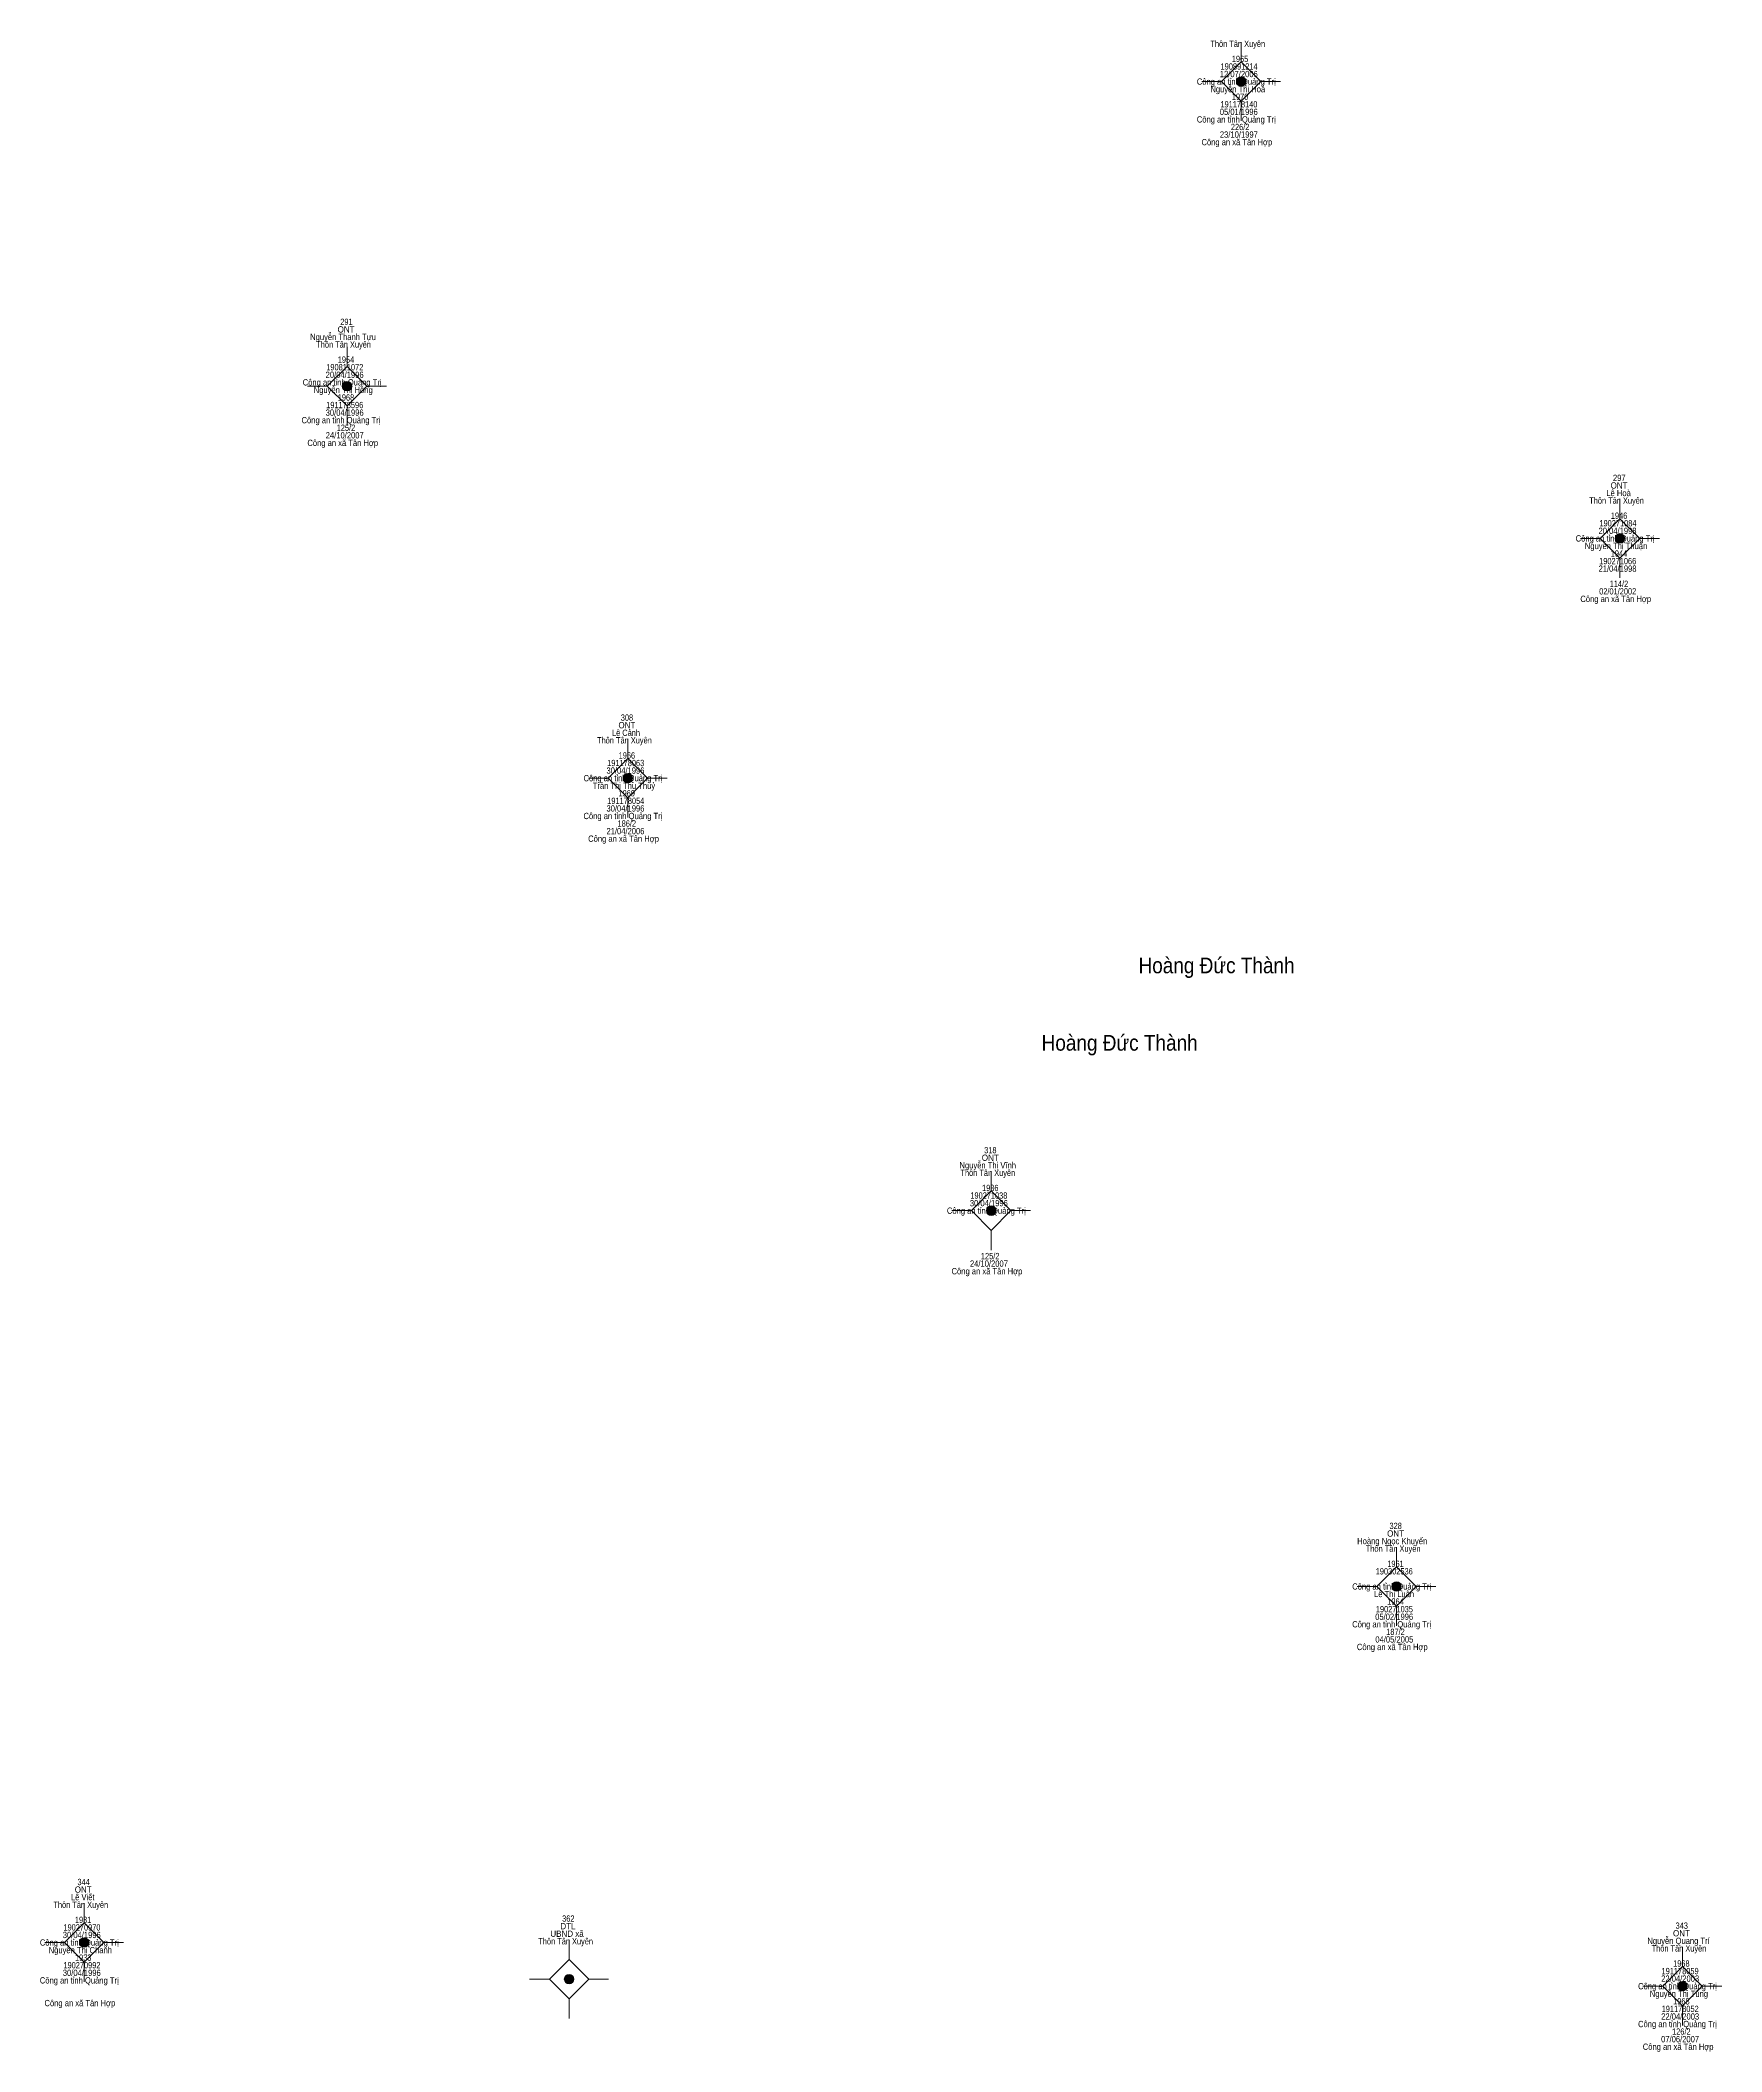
# Model space of a CAD drawing. Header units: metres. Extents: x 550999 to 552168, y 1840994 to 1841978.
# Drawn here: x 551331.4 to 551438.1, y 1841011.8 to 1841139.4 of the extents above; entities that cross this region are included whole.
import ezdxf
from ezdxf.enums import TextEntityAlignment as Align

# ---------------------------------------------------------------- set-up
doc = ezdxf.new("R2010")
doc.units = ezdxf.units.M
doc.header["$LTSCALE"] = 0.16
doc.layers.add('11', color=7, linetype='Continuous', lineweight=13)
doc.layers.add('15', color=7, linetype='Continuous')

msp = doc.modelspace()

# ---------------------------------------------------------------- hatches: boundary and pattern name
at = {"layer": '11'}
for points in [[(551407.8595, 1841136.8, 1), (551407.2595, 1841136.8, 1)], [(551351.1195, 1841117.48, 1), (551350.5195, 1841117.48, 1)], [(551431.8995, 1841107.82, 1), (551431.2995, 1841107.82, 1)], [(551368.9395, 1841092.61, 1), (551368.3395, 1841092.61, 1)], [(551391.9995, 1841065.17, 1), (551391.3995, 1841065.17, 1)], [(551417.7195, 1841041.33, 1), (551417.1195, 1841041.33, 1)], [(551334.4395, 1841018.74, 1), (551333.8395, 1841018.74, 1)], [(551365.2095, 1841016.42, 1), (551364.6095, 1841016.42, 1)], [(551435.8595, 1841015.97, 1), (551435.2595, 1841015.97, 1)]]:
    msp.add_hatch(color=256, dxfattribs=at).paths.add_polyline_path(points)

# ---------------------------------------------------------------- linework, layer by layer
for p, q in [((551407.56, 1841139.3), (551407.56, 1841138.05)), ((551406.31, 1841136.8), (551405.06, 1841136.8)), ((551410.06, 1841136.8), (551408.81, 1841136.8)), ((551407.56, 1841135.55), (551407.56, 1841134.3)), ((551350.82, 1841119.98), (551350.82, 1841118.73)), ((551349.57, 1841117.48), (551348.32, 1841117.48)), ((551353.32, 1841117.48), (551352.07, 1841117.48)), ((551350.82, 1841116.23), (551350.82, 1841114.98)), ((551431.6, 1841110.32), (551431.6, 1841109.07)), ((551430.35, 1841107.82), (551429.1, 1841107.82)), ((551434.1, 1841107.82), (551432.85, 1841107.82)), ((551431.6, 1841106.57), (551431.6, 1841105.32)), ((551368.64, 1841095.11), (551368.64, 1841093.86)), ((551367.39, 1841092.61), (551366.14, 1841092.61)), ((551371.14, 1841092.61), (551369.89, 1841092.61)), ((551368.64, 1841091.36), (551368.64, 1841090.11)), ((551391.7, 1841067.67), (551391.7, 1841066.42)), ((551390.45, 1841065.17), (551389.2, 1841065.17)), ((551394.2, 1841065.17), (551392.95, 1841065.17)), ((551391.7, 1841063.92), (551391.7, 1841062.67)), ((551417.42, 1841043.83), (551417.42, 1841042.58)), ((551416.17, 1841041.33), (551414.92, 1841041.33)), ((551419.92, 1841041.33), (551418.67, 1841041.33)), ((551417.42, 1841040.08), (551417.42, 1841038.83)), ((551334.14, 1841021.24), (551334.14, 1841019.99)), ((551332.89, 1841018.74), (551331.64, 1841018.74)), ((551336.64, 1841018.74), (551335.39, 1841018.74)), ((551364.91, 1841018.92), (551364.91, 1841017.67)), ((551334.14, 1841017.49), (551334.14, 1841016.24)), ((551435.56, 1841018.47), (551435.56, 1841017.22)), ((551363.66, 1841016.42), (551362.41, 1841016.42)), ((551367.41, 1841016.42), (551366.16, 1841016.42)), ((551364.91, 1841015.17), (551364.91, 1841013.92)), ((551434.31, 1841015.97), (551433.06, 1841015.97)), ((551438.06, 1841015.97), (551436.81, 1841015.97)), ((551435.56, 1841014.72), (551435.56, 1841013.47))]:
    msp.add_line(p, q, dxfattribs=at)
for points in [[(551407.56, 1841138.05), (551406.31, 1841136.8), (551407.56, 1841135.55), (551408.81, 1841136.8)], [(551350.82, 1841118.73), (551349.57, 1841117.48), (551350.82, 1841116.23), (551352.07, 1841117.48)], [(551431.6, 1841109.07), (551430.35, 1841107.82), (551431.6, 1841106.57), (551432.85, 1841107.82)], [(551368.64, 1841093.86), (551367.39, 1841092.61), (551368.64, 1841091.36), (551369.89, 1841092.61)], [(551391.7, 1841066.42), (551390.45, 1841065.17), (551391.7, 1841063.92), (551392.95, 1841065.17)], [(551417.42, 1841042.58), (551416.17, 1841041.33), (551417.42, 1841040.08), (551418.67, 1841041.33)], [(551334.14, 1841019.99), (551332.89, 1841018.74), (551334.14, 1841017.49), (551335.39, 1841018.74)], [(551364.91, 1841017.67), (551363.66, 1841016.42), (551364.91, 1841015.17), (551366.16, 1841016.42)], [(551435.56, 1841017.22), (551434.31, 1841015.97), (551435.56, 1841014.72), (551436.81, 1841015.97)]]:
    msp.add_lwpolyline(points, close=True, dxfattribs=at)
for centre in [(551407.5595, 1841136.8), (551350.8195, 1841117.48), (551431.5995, 1841107.82), (551368.6395, 1841092.61), (551391.6995, 1841065.17), (551417.4195, 1841041.33), (551334.1395, 1841018.74), (551364.9095, 1841016.42), (551435.5595, 1841015.97)]:
    msp.add_circle(centre, 0.3, dxfattribs=at)

# ---------------------------------------------------------------- texts
at = {"layer": '15'}
for s, height, width, p in [('Thôn Tân Xuyên', 0.4, 0.85, (551407.345, 1841139)), ('12/07/2006', 0.4, 0.9, (551407.41, 1841137.08)), ('190891214', 0.4, 0.85, (551407.43, 1841137.56)), ('1965', 0.4, 0.85, (551407.49, 1841138.04)), ('Công an tỉnh Quảng Trị', 0.4, 0.9, (551407.25, 1841136.6)), ('Nguyễn Thị Hoà', 0.4, 0.9, (551407.345, 1841136.12)), ('1970', 0.4, 0.85, (551407.495, 1841135.64)), ('05/01/1996', 0.4, 0.9, (551407.41, 1841134.68)), ('191178140', 0.4, 0.85, (551407.42, 1841135.16)), ('Công an tỉnh Quảng Trị', 0.4, 0.9, (551407.25, 1841134.2)), ('23/10/1997', 0.4, 0.9, (551407.415, 1841133.24)), ('226/2', 0.4, 0.85, (551407.495, 1841133.72)), ('Công an xã Tân Hợp', 0.4, 0.9, (551407.29, 1841132.76)), ('Nguyễn Thanh Tựu', 0.4, 0.9, (551350.57, 1841120.4)), ('ONT', 0.4, 0.95, (551350.76, 1841120.88)), ('291', 0.4, 0.8, (551350.785, 1841121.36)), ('Thôn Tân Xuyên', 0.4, 0.85, (551350.605, 1841119.92)), ('20/04/1996', 0.4, 0.9, (551350.67, 1841118)), ('190811072', 0.4, 0.85, (551350.68, 1841118.48)), ('1954', 0.4, 0.85, (551350.755, 1841118.96)), ('Công an tỉnh Quảng Trị', 0.4, 0.9, (551350.51, 1841117.52)), ('Nguyễn Thị Hồng', 0.4, 0.9, (551350.58, 1841117.04)), ('1968', 0.4, 0.85, (551350.755, 1841116.56)), ('Công an tỉnh Quảng Trị ', 0.4, 0.9, (551350.505, 1841115.12)), ('30/04/1996', 0.4, 0.9, (551350.67, 1841115.6)), ('191178596', 0.4, 0.85, (551350.675, 1841116.08)), ('24/10/2007', 0.4, 0.9, (551350.675, 1841114.16)), ('125/2', 0.4, 0.85, (551350.755, 1841114.64)), ('Công an xã Tân Hợp', 0.4, 0.9, (551350.55, 1841113.68)), ('297', 0.4, 0.9, (551431.555, 1841111.46)), ('Thôn Tân Xuyên', 0.4, 0.85, (551431.385, 1841110.02)), ('Lê Hoà', 0.4, 0.9, (551431.51, 1841110.5)), ('ONT', 0.4, 0.95, (551431.54, 1841110.98)), ('1946', 0.4, 0.85, (551431.54, 1841109.06)), ('Công an tỉnh Quảng Trị', 0.4, 0.9, (551431.29, 1841107.62)), ('20/04/1998', 0.4, 0.9, (551431.445, 1841108.1)), ('190271084', 0.4, 0.85, (551431.47, 1841108.58)), ('Nguyễn Thị Thuận', 0.4, 0.9, (551431.35, 1841107.14)), ('1944', 0.4, 0.85, (551431.535, 1841106.66)), ('21/04/1998', 0.4, 0.9, (551431.445, 1841105.7)), ('190271066', 0.4, 0.85, (551431.455, 1841106.18)), ('Công an xã Tân Hợp', 0.4, 0.9, (551431.33, 1841103.78)), ('02/01/2002', 0.4, 0.85, (551431.455, 1841104.26)), ('114/2', 0.4, 0.85, (551431.535, 1841104.74)), ('308', 0.4, 0.85, (551368.585, 1841096.25)), ('Thôn Tân Xuyên', 0.4, 0.85, (551368.425, 1841094.81)), ('Lê Cảnh', 0.4, 0.85, (551368.525, 1841095.29)), ('ONT', 0.4, 0.95, (551368.58, 1841095.77)), ('1966', 0.4, 0.85, (551368.58, 1841093.85)), ('Công an tỉnh Quảng Trị', 0.4, 0.9, (551368.33, 1841092.41)), ('30/04/1996', 0.4, 0.9, (551368.49, 1841092.89)), ('191178063', 0.4, 0.85, (551368.505, 1841093.37)), ('Trần Thị Thu Thuỷ', 0.4, 0.9, (551368.395, 1841091.93)), ('191178054', 0.4, 0.85, (551368.51, 1841090.97)), ('1969', 0.4, 0.85, (551368.57, 1841091.45)), ('Công an tỉnh Quảng Trị', 0.4, 0.9, (551368.33, 1841090.01)), ('30/04/1996', 0.4, 0.9, (551368.49, 1841090.49)), ('Công an xã Tân Hợp', 0.4, 0.9, (551368.37, 1841088.57)), ('21/04/2006', 0.4, 0.9, (551368.49, 1841089.05)), ('186/2', 0.4, 0.85, (551368.575, 1841089.53)), ('Hoàng Đức Thành', 1, 0.9, (551406, 1841080.23)), ('Hoàng Đức Thành', 1, 0.9, (551399.85, 1841075.32)), ('Nguyễn Thị Vĩnh', 0.4, 0.9, (551391.48, 1841067.85)), ('ONT', 0.4, 0.95, (551391.64, 1841068.33)), ('318', 0.4, 0.85, (551391.645, 1841068.81)), ('Thôn Tân Xuyên', 0.4, 0.85, (551391.485, 1841067.37)), ('30/04/1996', 0.4, 0.9, (551391.55, 1841065.45)), ('190271038', 0.4, 0.85, (551391.55, 1841065.93)), ('1936', 0.4, 0.85, (551391.64, 1841066.41)), ('Công an tỉnh Quảng Trị', 0.4, 0.9, (551391.39, 1841064.97)), ('24/10/2007', 0.4, 0.9, (551391.555, 1841061.61)), ('125/2', 0.4, 0.85, (551391.635, 1841062.09)), ('Công an xã Tân Hợp', 0.4, 0.9, (551391.43, 1841061.13)), ('328', 0.4, 0.85, (551417.365, 1841044.97)), ('Hoàng Ngọc Khuyến', 0.4, 0.9, (551417.145, 1841044.01)), ('ONT', 0.4, 0.95, (551417.36, 1841044.49)), ('Thôn Tân Xuyên', 0.4, 0.85, (551417.205, 1841043.53)), ('1961', 0.4, 0.8, (551417.355, 1841042.57)), ('Công an tỉnh Quảng Trị', 0.4, 0.9, (551417.11, 1841041.13)), ('190302536', 0.4, 0.85, (551417.275, 1841042.09)), ('Lê Thị Luân', 0.4, 0.9, (551417.265, 1841040.65)), ('1964', 0.4, 0.85, (551417.355, 1841040.17)), ('Công an tỉnh Quảng Trị', 0.4, 0.9, (551417.11, 1841038.73)), ('05/02/1996', 0.4, 0.9, (551417.27, 1841039.21)), ('190271035', 0.4, 0.85, (551417.285, 1841039.69)), ('Công an xã Tân Hợp', 0.4, 0.9, (551417.15, 1841037.29)), ('04/05/2005', 0.4, 0.9, (551417.28, 1841037.77)), ('187/2', 0.4, 0.85, (551417.355, 1841038.25)), ('344', 0.4, 0.85, (551334.105, 1841022.38)), ('Thôn Tân Xuyên', 0.4, 0.85, (551333.925, 1841020.94)), ('Lê Viết', 0.4, 0.9, (551334.05, 1841021.42)), ('ONT', 0.4, 0.95, (551334.08, 1841021.9)), ('190270970', 0.4, 0.85, (551334, 1841019.5)), ('1931', 0.4, 0.8, (551334.075, 1841019.98)), ('DTL', 0.4, 0.95, (551364.84, 1841019.58)), ('362', 0.4, 0.85, (551364.865, 1841020.06)), ('343', 0.4, 0.85, (551435.52, 1841019.61)), ('Công an tỉnh Quảng Trị', 0.4, 0.9, (551333.83, 1841018.54)), ('Nguyễn Thị Chanh', 0.4, 0.9, (551333.895, 1841018.06)), ('30/04/1996', 0.4, 0.9, (551333.99, 1841019.02)), ('Thôn Tân Xuyên', 0.4, 0.85, (551364.695, 1841018.62)), ('UBND xã', 0.4, 0.95, (551364.785, 1841019.1)), ('Nguyễn Quang Trí', 0.4, 0.9, (551435.315, 1841018.65)), ('Thôn Tân Xuyên', 0.4, 0.85, (551435.345, 1841018.17)), ('ONT', 0.4, 0.95, (551435.5, 1841019.13)), ('190270992', 0.4, 0.85, (551334, 1841017.1)), ('1933', 0.4, 0.85, (551334.08, 1841017.58)), ('1968', 0.4, 0.85, (551435.495, 1841017.21)), ('Công an tỉnh Quảng Trị', 0.4, 0.9, (551333.83, 1841016.14)), ('30/04/1996', 0.4, 0.9, (551333.99, 1841016.62)), ('Công an tỉnh Quảng Trị', 0.4, 0.9, (551435.25, 1841015.77)), ('22/04/2003', 0.4, 0.9, (551435.42, 1841016.25)), ('191178059', 0.4, 0.85, (551435.415, 1841016.73)), ('Công an xã Tân Hợp', 0.4, 0.9, (551333.87, 1841014.7)), ('Nguyễn Thị Tùng', 0.4, 0.9, (551435.34, 1841015.29)), ('191178052', 0.4, 0.85, (551435.42, 1841014.33)), ('1968', 0.4, 0.85, (551435.495, 1841014.81)), ('Công an tỉnh Quảng Trị', 0.4, 0.9, (551435.25, 1841013.37)), ('22/04/2003', 0.4, 0.9, (551435.42, 1841013.85)), ('Công an xã Tân Hợp', 0.4, 0.9, (551435.29, 1841011.93)), ('07/06/2007', 0.4, 0.9, (551435.415, 1841012.41)), ('126/2', 0.4, 0.85, (551435.495, 1841012.89))]:
    msp.add_text(s, height=height, dxfattribs=dict(at, width=width)).set_placement(p, align=Align.CENTER)

doc.saveas('drawing.dxf')
